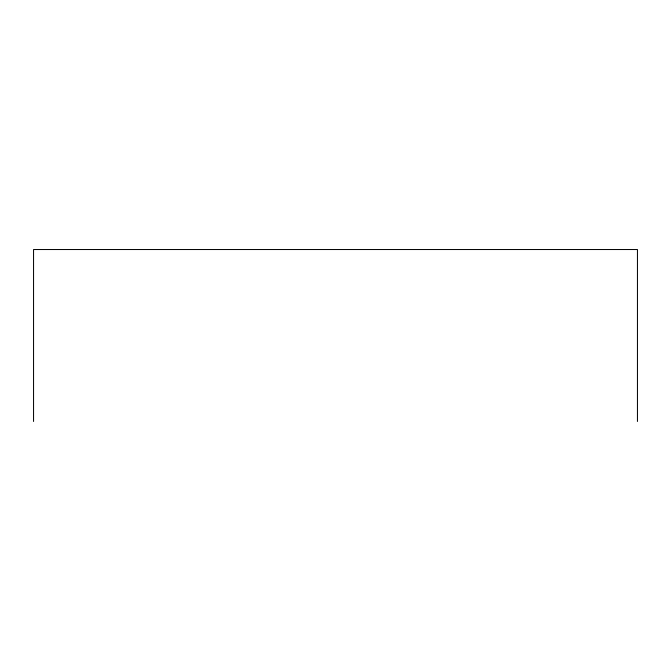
<?xml version="1.0" encoding="UTF-8"?>
<svg xmlns="http://www.w3.org/2000/svg" width="671" height="671" viewBox="0 0 671 671"><rect width="100%" height="100%" fill="white"/><g stroke="black" fill="none" stroke-linecap="round" stroke-linejoin="round"><path stroke-width="1.01" d="M637.45 421.472L637.45 249.528L33.55 249.528L33.55 421.472"/></g></svg>
